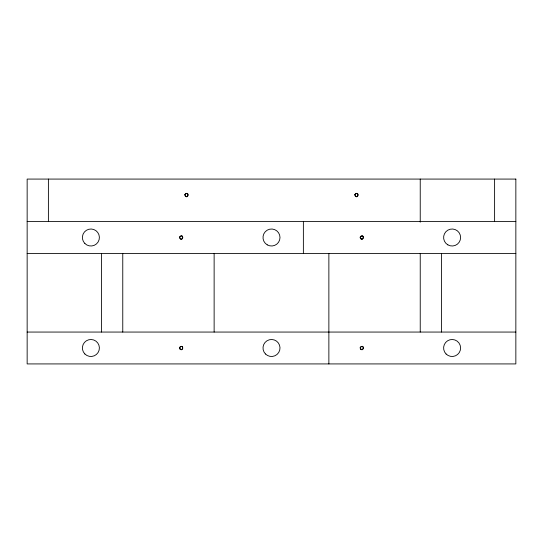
<?xml version="1.0" encoding="UTF-8"?>
<svg xmlns="http://www.w3.org/2000/svg" width="543" height="543" viewBox="0 0 543 543"><rect width="100%" height="100%" fill="white"/><g stroke="black" fill="none" stroke-linecap="round" stroke-linejoin="round"><path stroke-width="0.81" d="M27.15 221.564L515.85 221.564M27.15 253.438L515.85 253.438M27.15 332.058L515.85 332.058M494.605 179.075L494.605 221.564M441.479 253.438L441.479 332.058M420.234 179.075L420.234 222.168M420.234 253.438L420.234 332.058M328.868 253.438L328.868 363.925M303.374 221.564L303.374 253.438M214.132 253.438L214.132 332.058M122.766 253.438L122.766 332.058M101.521 253.438L101.521 332.058M48.395 179.075L48.395 221.564M179.631 237.196C182.272 243.97 184.634 231.922 179.631 237.196M184.946 194.699C187.579 201.473 189.948 189.426 184.946 194.699M179.631 347.683C182.272 354.457 184.634 342.409 179.631 347.683M354.925 194.699C357.565 201.473 359.928 189.426 354.925 194.699M360.24 237.196C362.873 243.97 365.242 231.922 360.24 237.196M360.24 347.683C362.873 354.457 365.242 342.409 360.24 347.683M515.85 179.075L27.15 179.075L27.15 363.925L515.85 363.925L515.85 179.075M446.095 354.002A8.498 8.498 0 0 0 460.315 350.194A8.498 8.498 0 0 0 449.909 339.782A8.498 8.498 0 0 0 446.095 354.002M265.493 354.002A8.498 8.498 0 0 0 279.713 350.194A8.498 8.498 0 0 0 269.301 339.782A8.498 8.498 0 0 0 265.493 354.002M84.884 354.002A8.498 8.498 0 0 0 99.104 350.194A8.498 8.498 0 0 0 88.692 339.782A8.498 8.498 0 0 0 84.884 354.002M180.072 349.122A1.595 1.595 0 0 0 182.733 348.402A1.595 1.595 0 0 0 180.785 346.454A1.595 1.595 0 0 0 180.072 349.122M360.674 349.122A1.595 1.595 0 0 0 363.342 348.402A1.595 1.595 0 0 0 361.394 346.454A1.595 1.595 0 0 0 360.674 349.122M185.38 196.132A1.595 1.595 0 0 0 188.048 195.419A1.595 1.595 0 0 0 186.093 193.471A1.595 1.595 0 0 0 185.38 196.132M355.366 196.132A1.595 1.595 0 0 0 358.034 195.419A1.595 1.595 0 0 0 356.079 193.471A1.595 1.595 0 0 0 355.366 196.132M447.86 244.866A8.498 8.498 0 0 0 460.607 237.501A8.498 8.498 0 0 0 447.86 230.144A8.498 8.498 0 0 0 447.86 244.866M361.007 238.886A1.595 1.595 0 0 0 363.396 237.501A1.595 1.595 0 0 0 361.007 236.124A1.595 1.595 0 0 0 361.007 238.886M180.398 238.886A1.595 1.595 0 0 0 182.787 237.501A1.595 1.595 0 0 0 180.398 236.124A1.595 1.595 0 0 0 180.398 238.886M267.251 244.866A8.498 8.498 0 0 0 279.998 237.501A8.498 8.498 0 0 0 267.251 230.144A8.498 8.498 0 0 0 267.251 244.866M84.884 243.515A8.498 8.498 0 0 0 99.104 239.701A8.498 8.498 0 0 0 88.692 229.295A8.498 8.498 0 0 0 84.884 243.515"/></g></svg>
